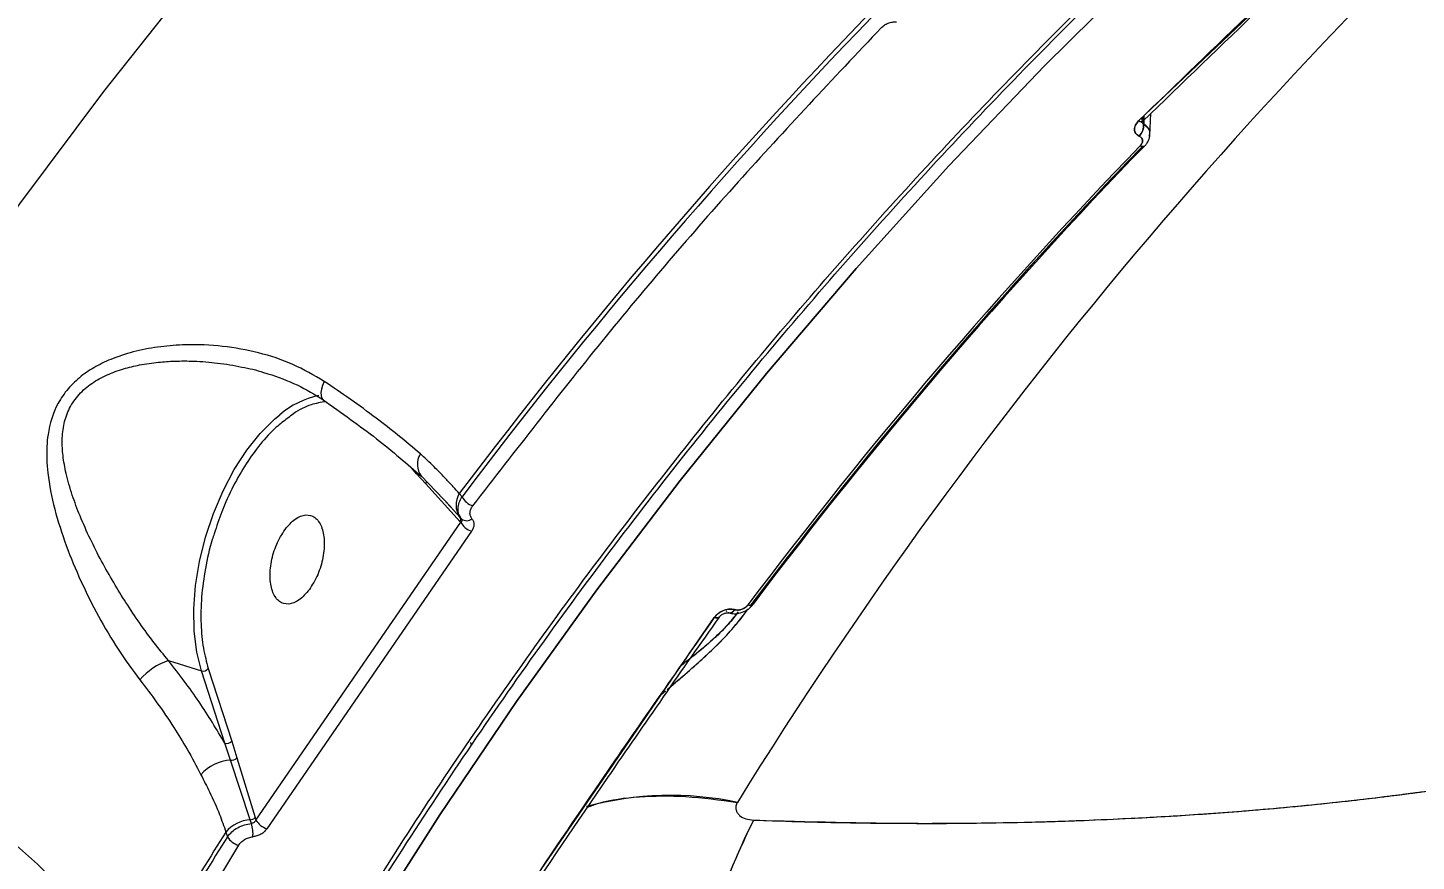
# Model space of a CAD drawing. Header units: millimetres. Extents: x -5873 to 5805, y -5301 to 4302.
# Drawn here: x -80.8 to 54.9, y 485.2 to 566.6 of the extents above; entities that cross this region are included whole.
import ezdxf

# ---------------------------------------------------------------- set-up
doc = ezdxf.new("R2010")
doc.units = ezdxf.units.MM
for name, color, linetype in [('DIKOM_ОБЪЕКТ', 7, 'Continuous'), ('DIKOM_РАЗМЕР_ЗОНА', 7, 'Continuous'), ('DIKOM_РАЗМЕР_ОБЪЕКТА', 7, 'Continuous')]:
    doc.layers.add(name, color=color, linetype=linetype)
doc.styles.add('style1', font='arial.ttf', dxfattribs={"width": 0.8})
doc.dimstyles.new('1-50', dxfattribs={"dimtxt": 300, "dimasz": 200, "dimexe": 100, "dimexo": 0, "dimgap": 100, "dimtad": 1, "dimtxsty": 'style1', "dimcen": 200, "dimclrd": 7, "dimclre": 7, "dimclrt": 7, "dimadec": 1, "dimazin": 2, "dimtfac": 1, "dimtmove": 0, "dimatfit": 2, "dimfxl": 0, "dimlwd": 25, "dimlwe": 18, "dimarcsym": 0})

# ---------------------------------------------------------------- blocks, each defined once
blk = doc.blocks.new('*D9')
at = {"layer": 'Defpoints', "color": 0, "transparency": 16777216}
for p in [(1338.11, 2802.44), (-4588.97, -1585.51), (-117.5, -1585.51)]:
    blk.add_point(p, dxfattribs=at)
at = {"layer": 'DIKOM_РАЗМЕР_ОБЪЕКТА', "color": 7, "lineweight": 18, "transparency": 16777216}
for p, q in [((1338.11, 2802.44), (-4688.97, 2802.44)), ((-117.5, -1585.51), (-4688.97, -1585.51))]:
    blk.add_line(p, q, dxfattribs=at)
at = {"layer": 'DIKOM_РАЗМЕР_ОБЪЕКТА', "color": 7, "lineweight": 25, "transparency": 16777216}
blk.add_line((-4588.97, 2602.44), (-4588.97, -1385.51), dxfattribs=at)
at = {"layer": 'DIKOM_РАЗМЕР_ОБЪЕКТА', "color": 7, "transparency": 16777216}
for points in [[(-4622.31, 2602.44), (-4555.64, 2602.44), (-4588.97, 2802.44)], [(-4622.31, -1385.51), (-4555.64, -1385.51), (-4588.97, -1585.51)]]:
    blk.add_solid(points, dxfattribs=at)
at = {"layer": 'DIKOM_РАЗМЕР_ОБЪЕКТА', "color": 7, "transparency": 16777216, "insert": (-4842.15, 460.98), "char_height": 300, "attachment_point": 5, "rotation": 90, "style": 'style1'}
blk.add_mtext('4400', dxfattribs=at)
blk = doc.blocks.new('*D10')
at = {"layer": 'Defpoints', "color": 0, "transparency": 16777216}
for p in [(4304.51, 1053.39), (-1538.59, -1332.39), (4304.51, -4224.84)]:
    blk.add_point(p, dxfattribs=at)
at = {"layer": 'DIKOM_РАЗМЕР_ОБЪЕКТА', "color": 7, "lineweight": 18, "transparency": 16777216}
for p, q in [((4304.51, 1053.39), (4304.51, -4324.84)), ((-1538.59, -1332.39), (-1538.59, -4324.84))]:
    blk.add_line(p, q, dxfattribs=at)
at = {"layer": 'DIKOM_РАЗМЕР_ОБЪЕКТА', "color": 7, "lineweight": 25, "transparency": 16777216}
blk.add_line((-1338.59, -4224.84), (4104.51, -4224.84), dxfattribs=at)
at = {"layer": 'DIKOM_РАЗМЕР_ОБЪЕКТА', "color": 7, "transparency": 16777216}
for points in [[(-1338.59, -4191.51), (-1338.59, -4258.18), (-1538.59, -4224.84)], [(4104.51, -4191.51), (4104.51, -4258.18), (4304.51, -4224.84)]]:
    blk.add_solid(points, dxfattribs=at)
at = {"layer": 'DIKOM_РАЗМЕР_ОБЪЕКТА', "color": 7, "transparency": 16777216, "insert": (1679.28, -3971.67), "char_height": 300, "attachment_point": 5, "style": 'style1'}
blk.add_mtext('5850', dxfattribs=at)
blk = doc.blocks.new('*D11')
at = {"layer": 'Defpoints', "color": 0, "transparency": 16777216}
for p in [(-510, 4302.44), (-5422.89, -3651.6), (284.83, -3651.6)]:
    blk.add_point(p, dxfattribs=at)
at = {"layer": 'DIKOM_РАЗМЕР_ЗОНА', "color": 7, "lineweight": 18, "transparency": 16777216}
for p, q in [((-510, 4302.44), (-5522.89, 4302.44)), ((284.83, -3651.6), (-5522.89, -3651.6))]:
    blk.add_line(p, q, dxfattribs=at)
at = {"layer": 'DIKOM_РАЗМЕР_ЗОНА', "color": 7, "lineweight": 25, "transparency": 16777216}
blk.add_line((-5422.89, 4102.44), (-5422.89, -3451.6), dxfattribs=at)
at = {"layer": 'DIKOM_РАЗМЕР_ЗОНА', "color": 7, "transparency": 16777216}
for points in [[(-5456.22, 4102.44), (-5389.56, 4102.44), (-5422.89, 4302.44)], [(-5456.22, -3451.6), (-5389.56, -3451.6), (-5422.89, -3651.6)]]:
    blk.add_solid(points, dxfattribs=at)
at = {"layer": 'DIKOM_РАЗМЕР_ЗОНА', "color": 7, "transparency": 16777216, "insert": (-5676.06, -474.49), "char_height": 300, "attachment_point": 5, "rotation": 90, "style": 'style1'}
blk.add_mtext('7950', dxfattribs=at)

msp = doc.modelspace()

# ---------------------------------------------------------------- linework, layer by layer
at = {"layer": 'DIKOM_ОБЪЕКТ', "color": 7, "linetype": 'Continuous', "lineweight": 15}
for p, q in [((27.77, 557.539), (53.441, 581.952)), ((28.036, 557.835), (28.042, 557.801)), ((28.042, 557.798), (28.076, 557.582)), ((28.137, 557.711), (28.212, 557.858)), ((28.167, 557.769), (28.167, 557.765)), ((28.267, 557.238), (28.318, 558.06)), ((28.294, 557.745), (28.267, 557.238)), ((28.881, 556.115), (28.982, 558.263)), ((28.206, 557.515), (28.248, 557.247)), ((28.267, 557.238), (28.248, 557.247)), ((28.267, 557.238), (28.69, 556.859)), ((27.827, 556.051), (27.847, 556.042)), ((27.847, 556.042), (27.827, 556.051)), ((27.847, 556.042), (27.915, 556.115)), ((-42.774, 523.046), (-43.239, 523.583)), ((-41.865, 522.055), (-42.774, 523.046)), ((-42.335, 522.834), (-39.429, 519.812)), ((-38.514, 518.362), (-41.865, 522.055)), ((-38.334, 520.801), (-38.601, 521.108)), ((-39.918, 520.32), (-39.44, 519.798)), ((-39.44, 519.798), (-38.536, 518.809)), ((-58.475, 489.203), (-38.465, 518.305)), ((-38.536, 518.809), (-38.379, 518.628)), ((-38.465, 518.305), (-38.514, 518.362)), ((-37.405, 517.434), (-57.4, 488.355)), ((-9.883, 510.49), (-6.647, 514.747)), ((-9.883, 510.49), (-10.207, 510.153)), ((-10.159, 510.191), (-9.883, 510.49)), ((-33.483, 480.177), (-13.684, 509.002)), ((-12.447, 509.569), (-12.484, 509.657)), ((-12.447, 509.569), (-12.483, 509.657)), ((-12.291, 509.452), (-12.269, 509.445)), ((-11.679, 509.764), (-11.701, 509.77)), ((-11.701, 509.77), (-11.679, 509.764)), ((-67.002, 504.784), (-63.8, 503.792)), ((-61.514, 496.711), (-63.8, 503.792)), ((-63.125, 504), (-60.839, 496.919)), ((-18.836, 501.502), (-18.453, 501.825)), ((-60.947, 495.056), (-61.514, 496.711)), ((-60.839, 496.919), (-60.339, 495.268)), ((-37.396, 496.499), (-37.47, 496.779)), ((-60.339, 495.268), (-58.558, 489.46)), ((-59.027, 489.231), (-60.947, 495.056)), ((-58.91, 488.868), (-59.027, 489.231)), ((-58.558, 489.46), (-58.475, 489.203)), ((-61.41, 488.028), (-61.257, 487.56)), ((-60.168, 486.738), (-69.136, 471.934))]:
    msp.add_line(p, q, dxfattribs=at)
at = {"layer": 'DIKOM_ОБЪЕКТ', "color": 7, "linetype": 'Continuous', "lineweight": 15, "flags": 128}
for points in [[(-111.46, 503.638), (-104.44, 515.358), (-97.112, 526.902), (-89.48, 538.266), (-81.549, 549.442), (-73.322, 560.425), (-64.804, 571.208), (-56.001, 581.785), (-46.916, 592.152), (-37.555, 602.301), (-27.923, 612.229), (-18.026, 621.928), (-7.868, 631.393), (2.545, 640.621), (13.207, 649.604)], [(-78.594, 419.296), (-73.098, 431.447), (-67.256, 443.442), (-61.072, 455.273), (-54.551, 466.932), (-47.695, 478.412), (-40.511, 489.706), (-33.002, 500.805), (-25.174, 511.702), (-17.031, 522.391), (-8.58, 532.865), (0.175, 543.115), (9.228, 553.137), (18.573, 562.923), (28.203, 572.467), (38.113, 581.762), (48.296, 590.803), (58.745, 599.584), (69.453, 608.098), (80.414, 616.34), (91.619, 624.305), (103.063, 631.988)], [(103.063, 631.988), (91.619, 624.305), (80.414, 616.34), (69.453, 608.098), (58.745, 599.584), (48.296, 590.803), (38.113, 581.762), (28.203, 572.467), (18.573, 562.923), (9.228, 553.137), (0.175, 543.115), (-8.58, 532.865), (-17.031, 522.391), (-25.174, 511.702), (-33.002, 500.805), (-40.511, 489.706), (-47.695, 478.412), (-54.551, 466.932), (-61.072, 455.273), (-67.256, 443.442), (-73.098, 431.447), (-78.594, 419.296)], [(28.212, 557.858), (28.246, 557.736), (28.252, 557.633), (28.23, 557.551), (28.182, 557.493), (28.109, 557.463), (28.014, 557.46), (27.899, 557.486), (27.77, 557.539)], [(27.77, 557.539), (27.899, 557.486), (28.014, 557.46), (28.109, 557.463), (28.182, 557.493), (28.192, 557.501)], [(28.282, 557.031), (28.282, 557.094), (28.267, 557.238)], [(28.403, 555.149), (28.377, 555.103), (28.34, 555.067), (28.293, 555.043), (28.235, 555.03), (28.167, 555.029), (28.091, 555.041), (28.009, 555.063), (27.921, 555.098)], [(27.921, 555.098), (28.038, 555.054), (28.144, 555.032), (28.236, 555.03), (28.312, 555.05), (28.364, 555.088)], [(-51.8, 532.08), (-51.957, 531.694), (-52.064, 531.328), (-52.117, 530.996), (-52.113, 530.709), (-52.054, 530.477), (-51.94, 530.307), (-51.902, 530.274)], [(-63.8, 503.792), (-64.254, 505.621), (-64.502, 507.651), (-64.538, 509.837), (-64.362, 512.132), (-63.978, 514.485), (-63.393, 516.845), (-62.622, 519.16), (-61.681, 521.38), (-60.59, 523.455), (-59.373, 525.341), (-58.057, 526.996), (-56.671, 528.384), (-56.148, 528.821)], [(-9.883, 510.49), (-9.872, 510.399), (-9.885, 510.322), (-9.922, 510.26), (-9.981, 510.216), (-10.061, 510.191), (-10.159, 510.184), (-10.273, 510.198), (-10.4, 510.231)], [(-10.4, 510.231), (-10.304, 510.205), (-10.215, 510.189), (-10.134, 510.184), (-10.063, 510.19), (-10.001, 510.207), (-9.95, 510.234), (-9.912, 510.272), (-9.886, 510.319)], [(-13.156, 509.099), (-13.161, 509.087), (-13.216, 509.023), (-13.299, 508.981), (-13.408, 508.963), (-13.537, 508.97), (-13.684, 509.002)], [(-13.684, 509.002), (-13.537, 508.97), (-13.408, 508.963), (-13.299, 508.981), (-13.216, 509.023), (-13.174, 509.066)], [(-11.679, 509.764), (-11.774, 509.647), (-11.875, 509.553), (-11.98, 509.485), (-12.085, 509.444), (-12.187, 509.433), (-12.283, 509.45), (-12.323, 509.467)], [(-12.317, 509.464), (-12.283, 509.45), (-12.269, 509.445)], [(-111.46, 503.638), (-108.101, 502.448), (-104.704, 501.066), (-101.301, 499.503), (-97.922, 497.775), (-94.597, 495.896), (-91.358, 493.885), (-88.234, 491.759), (-85.253, 489.538), (-82.443, 487.242), (-79.829, 484.892), (-77.435, 482.509), (-75.283, 480.116), (-73.392, 477.733), (-71.78, 475.384), (-70.461, 473.088)]]:
    msp.add_lwpolyline(points, dxfattribs=at)
at = {"layer": 'DIKOM_ОБЪЕКТ', "color": 7, "linetype": 'Continuous', "lineweight": 15}
for centre, radius, start, end in [((378.857, 249.039), 459.169, 131.14208, 148.20995), ((360.183, 221.226), 498.957, 135.94276, 143.05717), ((360.116, 221), 498.642, 135.9584, 143.04161), ((26.822, 557.076), 1.436, 314.45476, 6.81606), ((26.841, 557.067), 1.436, 314.43899, 6.83184), ((367.537, 226.238), 472.745, 135.92188, 143.07772), ((367.707, 226.589), 472.313, 135.92171, 143.07818), ((367.765, 226.715), 472.383, 135.97495, 143.07772), ((370.004, 224.672), 475.413, 135.98551, 138.77609), ((-50.657, 522.417), 8.436, 101.44697, 130.60835), ((-40.803, 523.975), 1.899, 147.55229, 218.79244), ((-42.308, 522.277), 0.495, 333.33856, 2.40385), ((-36.884, 520.006), 2.04, 147.32306, 215.92748), ((-36.599, 521.762), 1.984, 208.9684, 249.38837), ((-38.864, 518.569), 0.406, 329.3517, 36.26876), ((-36.803, 519.247), 1.911, 209.55391, 251.62466), ((-37.886, 519.267), 0.807, 232.33452, 310.26458), ((-10.168, 510.41), 0.297, 342.14303, 15.62658), ((-12.225, 510.038), 0.59, 263.16656, 332.91551), ((-12.228, 510.041), 0.593, 263.90597, 332.81206), ((-12.4, 510.241), 0.865, 298.94218, 326.51714), ((-65.266, 499.182), 5.865, 107.2121, 140.71), ((-63.631, 504.442), 0.672, 255.36729, 318.86345), ((-61.345, 497.362), 0.672, 255.38125, 318.84949), ((-60.847, 495.745), 0.697, 261.73294, 316.79391), ((-60.759, 491.012), 4.048, 92.66042, 139.60693), ((-17.932, 460.096), 31.515, 78.09399, 105.17027), ((-58.815, 485.848), 3.389, 93.58774, 139.97708), ((-59.068, 489.91), 0.681, 273.47855, 318.55791), ((-61.984, 487.886), 3.227, 354.27613, 17.72853), ((-56.777, 490.251), 1.995, 211.67913, 251.82728), ((48.148, 459.89), 64.982, 153.19298, 162.92714), ((350.792, 228.094), 487.315, 147.76459, 149.81839), ((350.444, 228.028), 486.677, 147.77314, 149.81544), ((-59.629, 488.585), 1.924, 212.1773, 253.7132)]:
    msp.add_arc(centre, radius, start, end, dxfattribs=at)
for points, knots in [([(-80.348, 419.561), (-86.741, 420.587), (-99.54, 422.642), (-119.169, 426.506), (-139.07, 430.937), (-159.223, 435.983), (-179.566, 441.617), (-200.046, 447.832), (-220.607, 454.611), (-241.192, 461.94), (-261.745, 469.801), (-279.901, 477.23), (-295.699, 484.051), (-309.214, 490.134), (-322.753, 496.483), (-336.293, 503.094), (-349.813, 509.966), (-363.29, 517.096), (-378.517, 525.478), (-395.395, 535.227), (-413.763, 546.45), (-431.808, 558.125), (-449.452, 570.227), (-462.791, 579.945), (-472.168, 587.066), (-477.827, 591.457), (-483.412, 595.888), (-488.919, 600.355), (-494.345, 604.858), (-499.688, 609.396), (-508.034, 616.655), (-519.086, 626.717), (-531.906, 639.249), (-543.59, 651.536), (-554.175, 663.538), (-563.98, 675.614), (-572.956, 687.732), (-581.055, 699.857), (-588.227, 711.953), (-594.428, 723.983), (-599.611, 735.909), (-603.734, 747.69), (-606.757, 759.285), (-608.641, 770.652), (-609.356, 781.751), (-608.842, 792.526), (-607.182, 802.981), (-605.022, 809.562), (-603.938, 812.866)], [0, 0, 0, 0, 0.0248238, 0.0496902, 0.074599, 0.0995503, 0.1245438, 0.1495799, 0.1746583, 0.199779, 0.2249423, 0.2501482, 0.2668665, 0.2837595, 0.3008272, 0.3180693, 0.3354862, 0.3530774, 0.3708432, 0.396007, 0.4215132, 0.4473613, 0.4735514, 0.5000836, 0.5092169, 0.5183856, 0.5275897, 0.5368291, 0.5461039, 0.555414, 0.5647593, 0.5906386, 0.6167852, 0.6407872, 0.66501, 0.6894536, 0.714118, 0.7390032, 0.7641093, 0.7894361, 0.8149838, 0.8407522, 0.8667415, 0.8929516, 0.9193825, 0.9460342, 0.9729067, 1, 1, 1, 1]), ([(-80.348, 419.561), (-77.13, 426.67), (-70.696, 440.89), (-59.704, 461.6), (-47.757, 481.803), (-34.781, 501.418), (-20.83, 520.416), (-5.923, 538.756), (9.906, 556.403), (26.629, 573.32), (44.207, 589.478), (62.621, 604.823), (81.77, 619.405), (95.162, 628.398), (101.857, 632.894)], [0, 0, 0, 0, 0.0833333, 0.1666665, 0.2500002, 0.3333335, 0.4166664, 0.5000001, 0.5833334, 0.6666663, 0.7499998, 0.8333333, 0.9166666, 1, 1, 1, 1]), ([(-79.721, 419.696), (-78.722, 421.999), (-76.105, 428.032), (-71.54, 437.657), (-66.063, 448.582), (-60.285, 459.371), (-54.222, 470.023), (-47.874, 480.532), (-41.244, 490.891), (-34.336, 501.095), (-27.151, 511.136), (-19.695, 521.01), (-11.969, 530.71), (-3.978, 540.232), (4.275, 549.567), (12.785, 558.712), (21.549, 567.661), (30.562, 576.408), (39.82, 584.948), (49.318, 593.275), (59.052, 601.385), (69.017, 609.271), (79.204, 616.935), (89.629, 624.344), (97.318, 629.62), (101.591, 632.349), (102.25, 632.77)], [0, 0, 0, 0, 0.0268416, 0.0703352, 0.113864, 0.1574278, 0.2010269, 0.244661, 0.2883304, 0.3320352, 0.3757759, 0.4195514, 0.4633628, 0.5072096, 0.5510927, 0.5950111, 0.6389654, 0.6829562, 0.7269836, 0.7710473, 0.8151483, 0.8592862, 0.9034617, 0.947676, 0.9919286, 1, 1, 1, 1]), ([(53.441, 581.952), (48.628, 577.459), (40.032, 569.435), (31.517, 561.174), (27.77, 557.539)], [0, 0, 0, 0, 0.5599929, 1, 1, 1, 1]), ([(28.192, 557.501), (32.046, 561.24), (40.564, 569.503), (49.162, 577.527), (53.87, 581.92)], [0, 0, 0, 0, 0.4524839, 1, 1, 1, 1]), ([(2.623, 566.645), (2.722, 566.735), (2.92, 566.914), (3.303, 567.105), (3.718, 567.227), (3.992, 567.232), (4.129, 567.234)], [0, 0, 0, 0, 0.2507532, 0.5006993, 0.7505067, 1, 1, 1, 1]), ([(2.623, 566.645), (-2.081, 561.658), (-11.489, 551.682), (-24.808, 536.087), (-33.134, 525.299), (-37.297, 519.905)], [0, 0, 0, 0, 0.3333333, 0.666666, 1, 1, 1, 1]), ([(28.111, 557.625), (28.112, 557.636), (28.122, 557.714), (28.17, 557.791), (28.212, 557.858)], [0, 0, 0, 0, 0.133926, 1, 1, 1, 1]), ([(27.77, 557.539), (27.643, 557.387), (27.39, 557.082), (27.341, 556.624), (27.493, 556.261), (27.716, 556.121), (27.827, 556.051)], [0, 0, 0, 0, 0.2795202, 0.5589509, 0.7793069, 1, 1, 1, 1]), ([(27.827, 556.051), (27.761, 556.088), (27.629, 556.162), (27.441, 556.368), (27.334, 556.691), (27.426, 557.134), (27.655, 557.404), (27.77, 557.539)], [0, 0, 0, 0, 0.1257476, 0.2515027, 0.5008151, 0.7502729, 1, 1, 1, 1]), ([(28.248, 557.247), (28.2, 557.275), (28.117, 557.325), (28.107, 557.432), (28.103, 557.478)], [0, 0, 0, 0, 0.5746604, 1, 1, 1, 1]), ([(28.11, 557.441), (28.112, 557.439), (28.12, 557.429), (28.161, 557.47), (28.192, 557.501)], [0, 0, 0, 0, 0.2416183, 1, 1, 1, 1]), ([(28.248, 557.247), (28.226, 557.258), (28.182, 557.281), (28.142, 557.322), (28.13, 557.353), (28.127, 557.36)], [0, 0, 0, 0, 0.4303048, 0.8678291, 1, 1, 1, 1]), ([(28.818, 556.038), (28.848, 556.188), (28.91, 556.498), (28.693, 556.927), (28.408, 557.135), (28.267, 557.238)], [0, 0, 0, 0, 0.3230474, 0.6627558, 1, 1, 1, 1]), ([(28.365, 555.088), (28.437, 555.171), (28.586, 555.34), (28.747, 555.633), (28.859, 555.95), (28.874, 556.166), (28.881, 556.276)], [0, 0, 0, 0, 0.2372387, 0.4838387, 0.7380428, 1, 1, 1, 1]), ([(27.847, 556.042), (27.936, 555.984), (28.114, 555.867), (28.177, 555.596), (28.109, 555.327), (27.983, 555.174), (27.921, 555.098)], [0, 0, 0, 0, 0.279771, 0.5598551, 0.7798573, 1, 1, 1, 1]), ([(27.921, 555.098), (27.991, 555.185), (28.131, 555.36), (28.176, 555.641), (28.088, 555.889), (27.927, 555.991), (27.847, 556.042)], [0, 0, 0, 0, 0.2500115, 0.4998871, 0.749695, 1, 1, 1, 1]), ([(-9.851, 489.196), (-8.193, 489.14), (-4.802, 489.024), (0.335, 488.921), (5.64, 488.872), (11.1, 488.89), (16.708, 488.982), (22.042, 489.145), (26.473, 489.341), (30.06, 489.535), (33.248, 489.734), (36.732, 489.984), (40.59, 490.301), (44.603, 490.679), (48.369, 491.081), (50.92, 491.383), (52.38, 491.564), (53.002, 491.643), (53.571, 491.716), (54.086, 491.783), (54.547, 491.844), (56.845, 492.151), (60.76, 492.715), (66.161, 493.605), (71.345, 494.56), (76.395, 495.595), (81.469, 496.748), (85.914, 497.86), (89.831, 498.921), (93.129, 499.873), (96.29, 500.842), (99.317, 501.825), (102.214, 502.817), (104.985, 503.817), (109.479, 505.522), (115.433, 508.013), (122.498, 511.418), (129.107, 515.054), (135.281, 518.938), (141.029, 523.092), (146.659, 527.749), (152.022, 532.983), (156.43, 537.982), (158.638, 541.215), (159.434, 542.381)], [0, 0, 0, 0, 0.0204805, 0.041873, 0.0641774, 0.087394, 0.1115214, 0.13656, 0.1571326, 0.1701768, 0.1844871, 0.2000641, 0.217524, 0.2374281, 0.2557891, 0.2704492, 0.2736776, 0.2766516, 0.2793721, 0.281839, 0.2840523, 0.2860113, 0.3149866, 0.341125, 0.3663412, 0.3936052, 0.4193103, 0.4466226, 0.465565, 0.4840495, 0.5020758, 0.519644, 0.5367544, 0.553407, 0.5696018, 0.6192292, 0.6667518, 0.7121726, 0.7609617, 0.8083808, 0.8544326, 0.9118942, 0.9682298, 1, 1, 1, 1]), ([(-51.8, 532.08), (-52.8, 532.669), (-54.802, 533.847), (-58.189, 534.941), (-61.718, 535.584), (-64.946, 535.72), (-67.782, 535.51), (-70.168, 535.08), (-72.301, 534.422), (-74.102, 533.584), (-75.6, 532.599), (-76.866, 531.397), (-78.141, 529.55), (-78.745, 527.575), (-78.922, 525.698), (-78.926, 524.446), (-78.767, 522.408), (-78.2, 519.585), (-77.062, 516.045), (-75.607, 512.536), (-73.895, 509.126), (-71.97, 505.833), (-70.528, 503.876), (-69.806, 502.896)], [0, 0, 0, 0, 0.0624732, 0.1250652, 0.1873389, 0.249876, 0.2919388, 0.3339671, 0.3747905, 0.4072258, 0.4374466, 0.4691554, 0.5002041, 0.5586349, 0.5797989, 0.6020599, 0.625558, 0.6879942, 0.7506605, 0.8130005, 0.8756718, 0.9376945, 1, 1, 1, 1]), ([(-67.002, 504.784), (-67.484, 505.367), (-68.451, 506.535), (-69.842, 508.445), (-71.158, 510.406), (-72.408, 512.437), (-73.577, 514.511), (-74.686, 516.689), (-75.65, 518.845), (-76.455, 520.988), (-77.022, 522.956), (-77.345, 524.757), (-77.438, 526.389), (-77.271, 527.962), (-76.743, 529.492), (-75.812, 530.844), (-74.534, 531.934), (-73.037, 532.751), (-71.451, 533.324), (-69.764, 533.728), (-68.092, 533.967), (-66.317, 534.083), (-64.384, 534.076), (-62.179, 533.906), (-59.912, 533.513), (-58.263, 533.165), (-57.452, 532.86), (-57.315, 532.808)], [0, 0, 0, 0, 0.0463068, 0.0929757, 0.1409069, 0.1862594, 0.2341205, 0.2825141, 0.3330125, 0.3778195, 0.424237, 0.4620631, 0.495281, 0.5308687, 0.5662445, 0.6018269, 0.6372292, 0.6727329, 0.7080946, 0.7411102, 0.7789298, 0.8111387, 0.8495275, 0.8967693, 0.9460105, 0.9908844, 1, 1, 1, 1]), ([(-57.299, 532.831), (-56.327, 532.494), (-54.395, 531.825), (-52.728, 530.788), (-51.9, 530.272)], [0, 0, 0, 0, 0.5030986, 1, 1, 1, 1]), ([(-42.406, 524.994), (-43.122, 525.604), (-44.471, 526.754), (-46.783, 528.544), (-49.175, 530.299), (-50.944, 531.5), (-51.8, 532.08)], [0, 0, 0, 0, 0.2654181, 0.5000116, 0.7581741, 1, 1, 1, 1]), ([(-51.659, 530.096), (-52.133, 530.017), (-53.159, 529.844), (-54.428, 529.242), (-55.182, 528.628), (-55.368, 528.476)], [0, 0, 0, 0, 0.3921435, 0.8496035, 1, 1, 1, 1]), ([(-51.9, 530.272), (-50.101, 528.998), (-46.505, 526.452), (-43.688, 524.004), (-42.28, 522.781)], [0, 0, 0, 0, 0.500308, 1, 1, 1, 1]), ([(-55.368, 528.476), (-55.743, 528.2), (-56.661, 527.523), (-58.039, 525.997), (-59.459, 524.054), (-60.73, 521.829), (-61.796, 519.527), (-62.313, 517.918), (-62.545, 517.195)], [0, 0, 0, 0, 0.1270385, 0.311777, 0.4881077, 0.6644293, 0.8491734, 1, 1, 1, 1]), ([(-9.851, 489.196), (-4.508, 489.051), (6.183, 488.76), (21.612, 489.05), (36.583, 489.873), (50.993, 491.286), (64.765, 493.268), (77.57, 495.76), (89.431, 498.709), (100.397, 502.08), (110.702, 505.93), (120.327, 510.265), (129.599, 515.241), (138.216, 520.964), (143.9, 525.201), (146.314, 527.593), (146.405, 527.683)], [0, 0, 0, 0, 0.0774308, 0.1549427, 0.2327382, 0.3110185, 0.3891754, 0.4668683, 0.5398863, 0.6128488, 0.6859265, 0.759294, 0.8330952, 0.9151714, 0.9967806, 1, 1, 1, 1]), ([(-38.601, 521.108), (-38.796, 521.323), (-39.221, 521.791), (-39.982, 522.617), (-40.776, 523.448), (-41.603, 524.272), (-42.122, 524.739), (-42.406, 524.994)], [0, 0, 0, 0, 0.1771049, 0.3848355, 0.6441986, 0.8052393, 1, 1, 1, 1]), ([(-38.379, 518.628), (-38.48, 518.781), (-38.682, 519.087), (-38.75, 519.651), (-38.653, 520.24), (-38.44, 520.614), (-38.334, 520.801)], [0, 0, 0, 0, 0.2520211, 0.502578, 0.7518814, 1, 1, 1, 1]), ([(-37.365, 518.651), (-37.424, 518.741), (-37.542, 518.92), (-37.573, 519.247), (-37.502, 519.586), (-37.365, 519.798), (-37.297, 519.905)], [0, 0, 0, 0, 0.2504188, 0.5004811, 0.7504135, 1, 1, 1, 1]), ([(-55.633, 517.608), (-55.306, 517.985), (-54.651, 518.739), (-53.589, 519.13), (-52.671, 518.874), (-52.019, 517.97), (-51.736, 516.564), (-51.869, 514.878), (-52.38, 513.128), (-52.964, 512.197), (-53.255, 511.732)], [0, 0, 0, 0, 0.1249938, 0.2500009, 0.3749945, 0.4999946, 0.6249962, 0.7499955, 0.8749951, 1, 1, 1, 1]), ([(-38.379, 518.628), (-38.363, 518.603), (-38.331, 518.55), (-38.338, 518.465), (-38.379, 518.38), (-38.436, 518.33), (-38.465, 518.305)], [0, 0, 0, 0, 0.234238, 0.4797334, 0.7357548, 1, 1, 1, 1]), ([(-37.365, 518.651), (-37.307, 518.564), (-37.192, 518.391), (-37.156, 518.075), (-37.217, 517.747), (-37.342, 517.538), (-37.405, 517.434)], [0, 0, 0, 0, 0.2501305, 0.5002775, 0.7503454, 1, 1, 1, 1]), ([(-62.545, 517.195), (-62.611, 517.005), (-62.998, 515.896), (-63.444, 513.786), (-63.832, 510.992), (-63.883, 508.36), (-63.666, 505.983), (-63.302, 504.651), (-63.125, 504)], [0, 0, 0, 0, 0.0408059, 0.2387919, 0.4367805, 0.6315146, 0.8200516, 1, 1, 1, 1]), ([(-53.255, 511.732), (-53.582, 511.356), (-54.237, 510.602), (-55.298, 510.211), (-56.217, 510.467), (-56.869, 511.37), (-57.152, 512.777), (-57.019, 514.463), (-56.507, 516.213), (-55.924, 517.143), (-55.633, 517.608)], [0, 0, 0, 0, 0.1249948, 0.249993, 0.3749955, 0.4999974, 0.6249973, 0.7499964, 0.875002, 1, 1, 1, 1]), ([(-12.274, 509.447), (-12.1, 509.411), (-11.728, 509.335), (-11.093, 509.432), (-10.554, 509.677), (-10.155, 509.983), (-9.992, 510.178), (-9.907, 510.278)], [0, 0, 0, 0, 0.2085869, 0.4434084, 0.7063277, 0.849221, 1, 1, 1, 1]), ([(-10.4, 510.231), (-10.49, 510.133), (-10.672, 509.936), (-11.045, 509.768), (-11.397, 509.709), (-11.585, 509.746), (-11.679, 509.764)], [0, 0, 0, 0, 0.2786993, 0.5586064, 0.7793012, 1, 1, 1, 1]), ([(-11.679, 509.764), (-11.571, 509.745), (-11.356, 509.706), (-10.986, 509.788), (-10.64, 509.966), (-10.48, 510.143), (-10.4, 510.231)], [0, 0, 0, 0, 0.2503332, 0.499907, 0.7496486, 1, 1, 1, 1]), ([(-13.684, 509.002), (-17.407, 503.679), (-24.054, 494.174), (-30.602, 484.454), (-33.483, 480.177)], [0, 0, 0, 0, 0.5599947, 1, 1, 1, 1]), ([(-32.994, 480.213), (-30.03, 484.613), (-23.481, 494.335), (-16.831, 503.841), (-13.19, 509.046)], [0, 0, 0, 0, 0.452483, 1, 1, 1, 1]), ([(-18.277, 501.975), (-18.018, 502.193), (-17.154, 502.922), (-15.757, 504.127), (-14.175, 505.56), (-12.767, 506.943), (-11.468, 508.358), (-10.754, 509.331), (-10.408, 509.803)], [0, 0, 0, 0, 0.0952391, 0.317381, 0.4953171, 0.659533, 0.834872, 1, 1, 1, 1]), ([(-17.85, 502.339), (-17.528, 502.611), (-16.45, 503.521), (-14.557, 505.193), (-12.238, 507.415), (-11.019, 509.006), (-10.41, 509.802)], [0, 0, 0, 0, 0.1241508, 0.4152422, 0.7077663, 1, 1, 1, 1]), ([(-11.351, 509.559), (-11.61, 509.214), (-12.041, 508.641), (-12.783, 507.858), (-13.638, 507.014), (-14.809, 505.98), (-15.975, 505.028), (-16.689, 504.481), (-16.902, 504.318)], [0, 0, 0, 0, 0.1768844, 0.2934852, 0.4161567, 0.6389367, 0.8923223, 1, 1, 1, 1]), ([(-11.395, 509.517), (-11.752, 509.056), (-12.579, 507.99), (-14.263, 506.433), (-15.501, 505.426), (-16.125, 504.919)], [0, 0, 0, 0, 0.2747002, 0.6344071, 1, 1, 1, 1]), ([(-11.701, 509.77), (-11.892, 509.8), (-12.275, 509.861), (-12.881, 509.674), (-13.373, 509.373), (-13.581, 509.126), (-13.684, 509.002)], [0, 0, 0, 0, 0.2797888, 0.5595826, 0.7797059, 1, 1, 1, 1]), ([(-13.684, 509.002), (-13.564, 509.142), (-13.325, 509.422), (-12.788, 509.714), (-12.31, 509.825), (-11.946, 509.827), (-11.782, 509.789), (-11.701, 509.77)], [0, 0, 0, 0, 0.2497471, 0.4992026, 0.7484794, 0.8742036, 1, 1, 1, 1]), ([(-13.174, 509.066), (-13.142, 509.106), (-13.079, 509.185), (-12.949, 509.288), (-12.809, 509.369), (-12.669, 509.424), (-12.541, 509.456), (-12.434, 509.468), (-12.349, 509.465), (-12.313, 509.457), (-12.296, 509.453)], [0, 0, 0, 0, 0.155035, 0.3021668, 0.4402184, 0.5692898, 0.6889653, 0.7996035, 0.9029401, 1, 1, 1, 1]), ([(-61.514, 496.711), (-62.314, 498.059), (-63.915, 500.758), (-65.972, 503.441), (-67.002, 504.784)], [0, 0, 0, 0, 0.499319, 1, 1, 1, 1]), ([(-69.806, 502.896), (-69.241, 502.156), (-68.063, 500.615), (-66.538, 498.355), (-65.087, 496.001), (-64.28, 494.469), (-63.842, 493.635)], [0, 0, 0, 0, 0.2408496, 0.5018487, 0.7291696, 1, 1, 1, 1]), ([(-63.842, 493.635), (-63.558, 493.071), (-62.897, 491.753), (-62.058, 489.906), (-61.609, 488.604), (-61.41, 488.028)], [0, 0, 0, 0, 0.2948409, 0.6880973, 1, 1, 1, 1]), ([(-26.046, 490.469), (-25.695, 490.604), (-24.258, 491.158), (-21.059, 491.536), (-16.562, 491.628), (-13.141, 491.165), (-11.43, 490.933)], [0, 0, 0, 0, 0.0970498, 0.3980345, 0.6990199, 1, 1, 1, 1]), ([(-11.43, 490.933), (-11.464, 490.87), (-11.534, 490.74), (-11.593, 490.484), (-11.572, 490.19), (-11.441, 489.887), (-11.154, 489.563), (-10.639, 489.279), (-10.115, 489.224), (-9.851, 489.196)], [0, 0, 0, 0, 0.0611156, 0.1258332, 0.2509439, 0.3723614, 0.501717, 0.7495028, 1, 1, 1, 1]), ([(-61.257, 487.56), (-61.122, 487.73), (-60.853, 488.068), (-60.268, 488.471), (-59.605, 488.764), (-59.142, 488.834), (-58.91, 488.868)], [0, 0, 0, 0, 0.250168, 0.4999097, 0.749947, 1, 1, 1, 1]), ([(-58.475, 489.203), (-58.499, 489.16), (-58.546, 489.075), (-58.653, 488.973), (-58.776, 488.898), (-58.866, 488.878), (-58.91, 488.868)], [0, 0, 0, 0, 0.2572419, 0.5096571, 0.7567993, 1, 1, 1, 1]), ([(-9.851, 489.196), (-10.714, 487.39), (-12.256, 484.165), (-13.447, 480.556), (-13.971, 478.968)], [0, 0, 0, 0, 0.5599258, 1, 1, 1, 1]), ([(-60.168, 486.738), (-60.089, 486.845), (-59.931, 487.059), (-59.584, 487.313), (-59.189, 487.498), (-58.911, 487.542), (-58.773, 487.564)], [0, 0, 0, 0, 0.2507579, 0.5007334, 0.7504883, 1, 1, 1, 1]), ([(-57.4, 488.355), (-57.48, 488.252), (-57.64, 488.047), (-57.982, 487.805), (-58.368, 487.627), (-58.638, 487.585), (-58.773, 487.564)], [0, 0, 0, 0, 0.2505651, 0.5006528, 0.7505058, 1, 1, 1, 1])]:
    msp.add_open_spline(points, degree=3, knots=knots, dxfattribs=at)

# ---------------------------------------------------------------- dimensions: what is measured, and where the dimension line sits
at = {"layer": 'DIKOM_РАЗМЕР_ЗОНА'}
dim = msp.add_linear_dim(base=(-5422.889, -3651.603), p1=(-510.005, 4302.437), p2=(284.83, -3651.603), angle=90, text='7950', dimstyle='1-50', dxfattribs=at)
dim.commit()
dim.dimension.update_dxf_attribs({"geometry": '*D11', "text_midpoint": (-5422.889, -474.491), "dimtype": 160})
at = {"layer": 'DIKOM_РАЗМЕР_ОБЪЕКТА'}
dim = msp.add_linear_dim(base=(-4588.973, -1585.515), p1=(1338.114, 2802.437), p2=(-117.504, -1585.515), angle=90, text='4400', dimstyle='1-50', dxfattribs=at)
dim.commit()
dim.dimension.update_dxf_attribs({"geometry": '*D9', "text_midpoint": (-4588.973, 460.978), "dimtype": 160})
dim = msp.add_linear_dim(base=(4304.512, -4224.842), p1=(-1538.592, -1332.389), p2=(4304.512, 1053.391), text='5850', dimstyle='1-50', dxfattribs=at)
dim.commit()
dim.dimension.update_dxf_attribs({"geometry": '*D10', "text_midpoint": (1679.282, -4224.842), "dimtype": 160})

doc.saveas('drawing.dxf')
